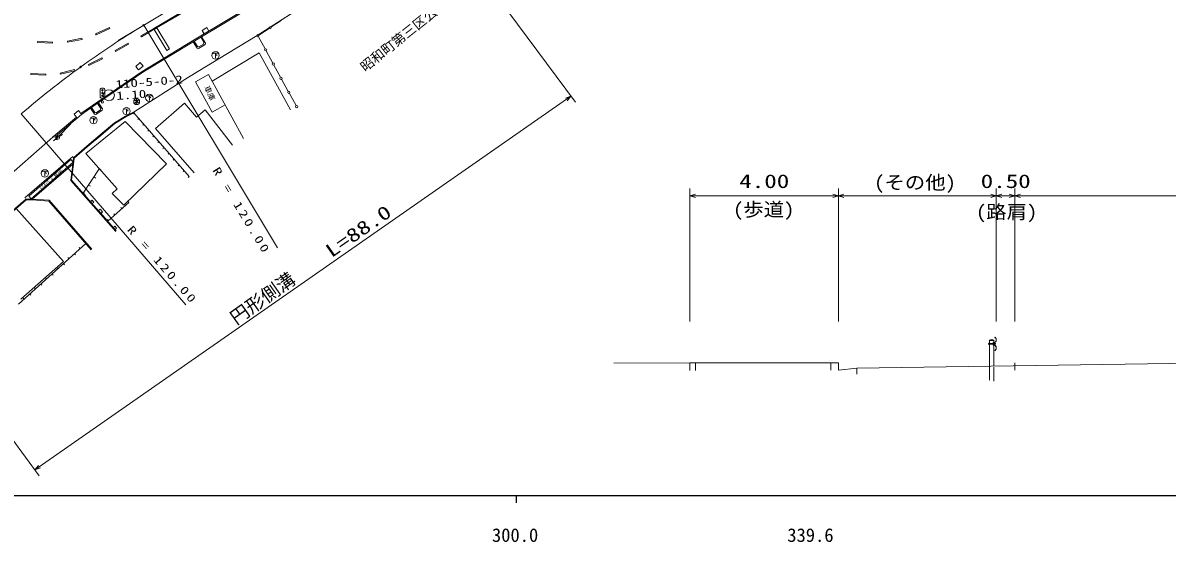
# Model space of a CAD drawing. Units: millimetres, scale not verified. Extents: x 40000 to 680000, y 20000 to 380000.
# Drawn here: x 301590 to 455613, y 198715 to 268624 of the extents above; entities that cross this region are included whole.
import ezdxf
from ezdxf.enums import TextEntityAlignment as Align

# ---------------------------------------------------------------- set-up
doc = ezdxf.new("R2010")
doc.units = ezdxf.units.MM
doc.header["$LTSCALE"] = 1000
for name, pattern in [('USER1', [2, 1.2, -0.8]), ('USER2', [3, 2.25, -0.75]), ('USER7', [3, 2.360656, -0.295082, 0.04918, -0.295082]), ('USER8', [2.5, 1.875, -0.625])]:
    doc.linetypes.add(name, pattern=pattern)
for name, color, linetype, lineweight in [('M-TTL-BAND', 7, 'Continuous', 25), ('S-BGD', 1, 'Continuous', 13), ('S-BGD-CRST', 4, 'Continuous', 13), ('S-BGD-HTXT', 6, 'Continuous', 13), ('S-BMK', 2, 'Continuous', 13), ('S-BMK-SRVR', 3, 'Continuous', 13)]:
    doc.layers.add(name, color=color, linetype=linetype, lineweight=lineweight)
doc.styles.add('ＭＳ ゴシック', font='')
doc.styles.get('ＭＳ ゴシック').set_extended_font_data('MS Gothic')

# ---------------------------------------------------------------- blocks, each defined once
blk = doc.blocks.new('BUHIN2')
at = {"layer": 'S-BGD'}
blk.add_line((0, 0), (-83, 182), dxfattribs=at)
blk = doc.blocks.new('BUHIN4')
at = {"layer": 'S-BGD'}
blk.add_line((-297, -153), (-81, -58), dxfattribs=at)
for points in [[(-57, -204), (-94, 20), (-114, 82), (-167, 174), (-217, 240)], [(-87, -310), (75, 266), (93, 279), (114, 286), (185, 251)], [(193, -216), (-42, -150), (11, -80), (59, -27), (120, 20), (197, 59), (297, 95)]]:
    blk.add_lwpolyline(points, dxfattribs=at)
blk.add_circle((0, 0), 398, dxfattribs=at)
blk = doc.blocks.new('BUHIN7')
at = {"layer": 'S-BGD'}
for p, q in [((-51, -180), (-207, 58)), ((-77, -274), (99, 351)), ((216, -357), (-371, -192))]:
    blk.add_line(p, q, dxfattribs=at)
blk.add_circle((0, 0), 498, dxfattribs=at)
blk = doc.blocks.new('BUHIN41')
at = {"layer": 'S-BGD'}
blk.add_line((12, -97), (-8, 67), dxfattribs=at)
blk.add_lwpolyline([(-173, 77), (-149, -117), (154, -79), (129, 114)], dxfattribs=at)
blk.add_circle((0, 0), 249, dxfattribs=at)
blk = doc.blocks.new('BUHIN101')
at = {"layer": 'S-BGD'}
blk.add_circle((0, 0), 149, dxfattribs=at)
blk = doc.blocks.new('BUHIN105')
at = {"layer": 'S-BGD'}
blk.add_circle((0, 0), 149, dxfattribs=at)
blk = doc.blocks.new('BUHIN156')
at = {"layer": 'S-BGD'}
for radius in [100, 87.5, 75, 62.5, 50, 37.5, 25, 12.5]:
    blk.add_circle((0, 0), radius, dxfattribs=at)
blk = doc.blocks.new('BUHIN206')
at = {"layer": 'S-BGD'}
blk.add_line((0, 0), (79, -184), dxfattribs=at)
blk = doc.blocks.new('BUHIN207')
at = {"layer": 'S-BGD'}
blk.add_line((0, 0), (-183, -80), dxfattribs=at)
blk = doc.blocks.new('BUHIN208')
at = {"layer": 'S-BGD'}
blk.add_line((0, 0), (-183, -81), dxfattribs=at)
blk = doc.blocks.new('BUHIN209')
at = {"layer": 'S-BGD'}
blk.add_line((0, 0), (183, 80), dxfattribs=at)
blk = doc.blocks.new('BUHIN211')
at = {"layer": 'S-BGD'}
blk.add_line((0, 0), (-190, 232), dxfattribs=at)
blk = doc.blocks.new('BUHIN215')
at = {"layer": 'S-BGD'}
for radius in [746, 22.5]:
    blk.add_circle((0, 0), radius, dxfattribs=at)
blk = doc.blocks.new('BUHIN219')
at = {"layer": 'S-BGD-CRST'}
blk.add_lwpolyline([(-650, 432), (0, 0), (-780, 22)], dxfattribs=at)
blk = doc.blocks.new('BUHIN220')
at = {"layer": 'S-BGD-CRST'}
blk.add_lwpolyline([(650, -432), (0, 0), (780, -22)], dxfattribs=at)

msp = doc.modelspace()

# ---------------------------------------------------------------- linework, layer by layer
at = {"layer": 'M-TTL-BAND'}
for p, q in [((40000, 205000), (579000, 205000)), ((368000, 205000), (368000, 204000))]:
    msp.add_line(p, q, dxfattribs=at)
at = {"layer": 'S-BGD'}
for p, q in [((319195, 267888), (346350, 283926)), ((319271, 267759), (346426, 283796)), ((324443, 266204), (355415, 284820)), ((355467, 284676), (324521, 266076)), ((343075, 273311), (333106, 266919)), ((317853, 268300), (335868, 238347)), ((336371, 268929), (334983, 268035)), ((307579, 266162), (309518, 266547)), ((309557, 266402), (309518, 266547)), ((311380, 267166), (313248, 267986)), ((311434, 267025), (311380, 267166)), ((311434, 267025), (313315, 267851)), ((313315, 267851), (313248, 267986)), ((317472, 266891), (319196, 267889)), ((317547, 266762), (317472, 266891)), ((317547, 266762), (319271, 267759)), ((319637, 267972), (319250, 267742)), ((320951, 264887), (319250, 267742)), ((321338, 265117), (319637, 267972)), ((333106, 266919), (323893, 261295)), ((325526, 266680), (325954, 265968)), ((325655, 266757), (326162, 265914)), ((326365, 267983), (325731, 267617)), ((325731, 267617), (325999, 267152)), ((325999, 267152), (326633, 267517)), ((326633, 267517), (326365, 267983)), ((334187, 265120), (333288, 266766)), ((334730, 267873), (333342, 266979)), ((303580, 266153), (303560, 266004)), ((303560, 266004), (305565, 265897)), ((303580, 266153), (305565, 266047)), ((305565, 266047), (305565, 265897)), ((307579, 266162), (307598, 266013)), ((307598, 266013), (309557, 266402)), ((313996, 264895), (315754, 265887)), ((314069, 264764), (315828, 265756)), ((315754, 265887), (315828, 265756)), ((317638, 262092), (324443, 266204)), ((317719, 261966), (324521, 266076)), ((321338, 265117), (320951, 264887)), ((324507, 266104), (324561, 266009)), ((324507, 266104), (324561, 266009)), ((324521, 266076), (325028, 265232)), ((324649, 266153), (325077, 265441)), ((325213, 265168), (325028, 265232)), ((325283, 265390), (325077, 265441)), ((325085, 265091), (325105, 265104)), ((326110, 265708), (325213, 265168)), ((325903, 265762), (325283, 265390)), ((325954, 265968), (325903, 265762)), ((326162, 265914), (326110, 265708)), ((310406, 263004), (312237, 263897)), ((310471, 262869), (312303, 263762)), ((312237, 263897), (312303, 263762)), ((314069, 264764), (313996, 264895)), ((333407, 264594), (327059, 260778)), ((333407, 264594), (337608, 256905)), ((335230, 263212), (334331, 264857)), ((306627, 261857), (308559, 262326)), ((306627, 261857), (306662, 261711)), ((306662, 261711), (308594, 262181)), ((308559, 262326), (308594, 262181)), ((310406, 263004), (310471, 262869)), ((311693, 258015), (317638, 262092)), ((311777, 257891), (317719, 261966)), ((316774, 262763), (317392, 263275)), ((317169, 262286), (316774, 262763)), ((317788, 262798), (317169, 262286)), ((317392, 263275), (317788, 262798)), ((336273, 261303), (335374, 262949)), ((302674, 261806), (302668, 261656)), ((302668, 261656), (304688, 261570)), ((302674, 261806), (304695, 261720)), ((304695, 261720), (304688, 261570)), ((316552, 256654), (323893, 261295)), ((326578, 261659), (324825, 260701)), ((324825, 260701), (327055, 256621)), ((326578, 261659), (331278, 253057)), ((337316, 259395), (336417, 261040)), ((338358, 257486), (337459, 259131)), ((309388, 256419), (311693, 258015)), ((309480, 256301), (311777, 257891)), ((310820, 257228), (311265, 256559)), ((312084, 257105), (311629, 257788)), ((312292, 257063), (311752, 257874)), ((312300, 258134), (312300, 258509)), ((323332, 257796), (319457, 254406)), ((323332, 257796), (324978, 255914)), ((328808, 257579), (327055, 256621)), ((301358, 256363), (323515, 230657)), ((307718, 255014), (308813, 255929)), ((307814, 254899), (308908, 255813)), ((309059, 256808), (308481, 256327)), ((308481, 256327), (308913, 255808)), ((308913, 255808), (309490, 256289)), ((309490, 256289), (309059, 256808)), ((310694, 257147), (311223, 256351)), ((311431, 256310), (311223, 256351)), ((311473, 256518), (311265, 256559)), ((311431, 256310), (312250, 256855)), ((311473, 256518), (312042, 256897)), ((312084, 257105), (312042, 256897)), ((312292, 257063), (312250, 256855)), ((315400, 256051), (313900, 255164)), ((315448, 255963), (313959, 255083)), ((316552, 256654), (315400, 256051)), ((316599, 256566), (315448, 255963)), ((316533, 256531), (323990, 247950)), ((316599, 256566), (316552, 256654)), ((324978, 255914), (326107, 256902)), ((326107, 256902), (329788, 252151)), ((306041, 253582), (307718, 255014)), ((306190, 253512), (307814, 254899)), ((310067, 251029), (315367, 255361)), ((313900, 255164), (312002, 253546)), ((313959, 255083), (312067, 253470)), ((320913, 249647), (315367, 255361)), ((319457, 254406), (324664, 248453)), ((299294, 247685), (306041, 253582)), ((306027, 253226), (305531, 253285)), ((306080, 253040), (305689, 252729)), ((306038, 252933), (306041, 253582)), ((306188, 252932), (306038, 252933)), ((306188, 252932), (306190, 253512)), ((306489, 253325), (306917, 253584)), ((312002, 253546), (310199, 252011)), ((312067, 253470), (310265, 251935)), ((310199, 252011), (308412, 250467)), ((310265, 251935), (308506, 250416)), ((301844, 245069), (308304, 250631)), ((308031, 250236), (302395, 245304)), ((302724, 244928), (308360, 249859)), ((308293, 249602), (302860, 244885)), ((308360, 249859), (308031, 250236)), ((308037, 247398), (308293, 249602)), ((308141, 247430), (308392, 249590)), ((308412, 250467), (308293, 249602)), ((308304, 250631), (308412, 250467)), ((308506, 250416), (308392, 249588)), ((310067, 251029), (314279, 246287)), ((315168, 244071), (320913, 249647)), ((309700, 245685), (311854, 248986)), ((314086, 240557), (308037, 247398)), ((314166, 240617), (308141, 247430)), ((302860, 244885), (301929, 244917)), ((301929, 244917), (301942, 244817)), ((302395, 245304), (302724, 244928)), ((310703, 244549), (309700, 245685)), ((314279, 246287), (313627, 245659)), ((313627, 245659), (315168, 244071)), ((301940, 244831), (294972, 238834)), ((302006, 244756), (295037, 238758)), ((300704, 243644), (307050, 236477)), ((302857, 244785), (301942, 244817)), ((301953, 244817), (302006, 244756)), ((302854, 244785), (305071, 244642)), ((302860, 244885), (305119, 244739)), ((305071, 244642), (310776, 238086)), ((305119, 244739), (310856, 238146)), ((310703, 244549), (310912, 244734)), ((310703, 244549), (310927, 244296)), ((310912, 244734), (311135, 244481)), ((310927, 244296), (311135, 244481)), ((311761, 243354), (311976, 243544)), ((311976, 243544), (312307, 243170)), ((315870, 244420), (313017, 241948)), ((312094, 242982), (311763, 243356)), ((312092, 242979), (312307, 243170)), ((312094, 242982), (313758, 241079)), ((313758, 241079), (313956, 241254)), ((313956, 241254), (314206, 240970)), ((314008, 240795), (314206, 240970)), ((310059, 238910), (301007, 230739)), ((307050, 236477), (301330, 231412))]:
    msp.add_line(p, q, dxfattribs=at)
at = {"layer": 'S-BGD', "linetype": 'USER2'}
msp.add_line((307987, 254998), (306276, 253196), dxfattribs=at)
at = {"layer": 'S-BGD'}
msp.add_lwpolyline([(312175, 258509), (312069, 258549), (312014, 258609), (311974, 258709), (311973, 259634), (311998, 259719), (312063, 259799), (312173, 259834), (312423, 259834), (312533, 259799), (312593, 259725), (312623, 259635), (312624, 258710), (312594, 258615), (312539, 258554), (312425, 258509)], close=True, dxfattribs=at)
for centre, radius in [((312298, 259559), 100), ((312299, 259174), 100), ((312299, 258809), 100), ((312300, 257984), 150)]:
    msp.add_circle(centre, radius, dxfattribs=at)
at = {"layer": 'S-BGD-CRST'}
for p, q in [((391362, 228418), (391362, 246340)), ((391362, 245340), (411362, 245340)), ((411362, 246340), (411362, 228418)), ((411362, 245340), (432612, 245340)), ((432612, 246340), (432612, 228418)), ((432612, 245340), (435112, 245340)), ((435112, 246340), (435112, 228418)), ((435112, 245340), (497612, 245340)), ((431597, 225353), (431597, 225453)), ((431697, 225489), (431617, 225489)), ((431617, 225316), (431617, 225489)), ((431697, 225316), (431617, 225316)), ((431697, 225503), (431697, 225303)), ((431713, 225303), (431697, 225303)), ((431713, 225903), (431713, 222403)), ((432285, 225903), (431713, 225903)), ((431713, 225878), (432285, 225878)), ((432187, 225228), (432187, 225578)), ((432357, 225578), (432187, 225578)), ((432357, 225228), (432187, 225228)), ((432285, 225903), (432285, 225578)), ((432285, 222403), (432285, 225228)), ((432592, 225783), (432357, 225548)), ((432357, 225578), (432357, 225228)), ((432357, 225258), (432592, 225023)), ((432615, 225773), (432380, 225538)), ((432380, 225538), (432380, 225268)), ((432380, 225489), (432445, 225489)), ((432445, 225316), (432380, 225316)), ((432380, 225268), (432615, 225033)), ((432432, 226278), (432449, 226294)), ((432432, 226278), (432592, 226118)), ((432445, 225489), (432445, 225316)), ((432449, 226294), (432615, 226128)), ((432592, 226118), (432592, 225783)), ((432592, 225023), (432592, 224688)), ((432615, 226128), (432615, 225773)), ((432615, 225033), (432615, 224678)), ((432592, 224688), (432432, 224528)), ((432432, 224528), (432449, 224512)), ((432615, 224678), (432449, 224512)), ((391362, 222865), (381120, 222799)), ((391362, 222865), (411362, 222865)), ((391362, 222865), (391362, 221824)), ((392112, 221824), (392112, 222865)), ((410362, 221865), (410362, 222865)), ((411362, 222865), (411362, 221865)), ((411362, 221865), (413862, 222115)), ((413862, 222115), (465112, 222915)), ((413862, 222115), (413862, 221337)), ((435112, 221865), (435112, 222865))]:
    msp.add_line(p, q, dxfattribs=at)
at = {"layer": 'S-BGD-CRST', "linetype": 'USER7'}
msp.add_line((431546, 225403), (432561, 225403), dxfattribs=at)
at = {"layer": 'S-BGD-CRST', "linetype": 'USER1'}
for p, q in [((432380, 225453), (431597, 225453)), ((432380, 225353), (431597, 225353)), ((431713, 225503), (431697, 225503))]:
    msp.add_line(p, q, dxfattribs=at)
at = {"layer": 'S-BGD-CRST', "linetype": 'USER8'}
for p, q in [((431713, 222403), (431713, 220403)), ((432285, 220403), (432285, 222403))]:
    msp.add_line(p, q, dxfattribs=at)
at = {"layer": 'S-BGD-CRST'}
msp.add_arc((431999, 225493), 500, 55.14511, 124.85489, dxfattribs=at)
at = {"layer": 'S-BGD-HTXT'}
for p, q in [((375956, 257941), (363984, 274136)), ((303208, 208449), (375362, 258745)), ((291830, 223840), (303803, 207645))]:
    msp.add_line(p, q, dxfattribs=at)
for points in [[(374623, 258493), (375362, 258745), (374869, 258140)], [(303947, 208701), (303208, 208449), (303701, 209053)]]:
    msp.add_lwpolyline(points, dxfattribs=at)
at = {"layer": 'S-BMK'}
msp.add_line((314431, 266242), (338898, 280957), dxfattribs=at)
for start, end in [(121.02441, 125.89111), (125.89111, 130.75781)]:
    msp.add_arc((379702, 165467), 120000, start, end, dxfattribs=at)

# ---------------------------------------------------------------- block references
for name, p, rotation in [('BUHIN156', (317853, 268300), 197.55165), ('BUHIN101', (334857, 267954), 197.55165), ('BUHIN101', (333216, 266897), 197.55165), ('BUHIN105', (333216, 266897), 197.55165), ('BUHIN105', (334259, 264989), 197.55165), ('BUHIN7', (327526, 264245), 197.55165), ('BUHIN156', (309352, 262682), 197.55165), ('BUHIN105', (335302, 263080), 197.55165), ('BUHIN105', (336345, 261172), 197.55165), ('BUHIN215', (313161, 258885), 197.55165), ('BUHIN7', (318610, 258529), 197.55165), ('BUHIN105', (337388, 259263), 197.55165), ('BUHIN7', (315531, 256742), 197.55165), ('BUHIN4', (316911, 258015), 197.55165), ('BUHIN105', (338430, 257355), 197.55165), ('BUHIN7', (311097, 255520), 197.55165), ('BUHIN209', (316533, 256531), 197.55165), ('BUHIN209', (317211, 255751), 197.55165), ('BUHIN209', (317889, 254971), 197.55165), ('BUHIN209', (318567, 254191), 197.55165), ('BUHIN41', (306276, 253196), 197.55165), ('BUHIN209', (319245, 253411), 197.55165), ('BUHIN209', (319922, 252631), 197.55165), ('BUHIN209', (320600, 251851), 197.55165), ('BUHIN209', (321278, 251071), 197.55165), ('BUHIN209', (321956, 250291), 197.55165), ('BUHIN7', (304542, 248359), 197.55165), ('BUHIN211', (311854, 248986), 197.55165), ('BUHIN209', (322634, 249510), 197.55165), ('BUHIN209', (323312, 248730), 197.55165), ('BUHIN211', (310418, 246785), 197.55165), ('BUHIN211', (311136, 247885), 197.55165), ('BUHIN209', (323990, 247950), 197.55165), ('BUHIN208', (309700, 245685), 197.55165), ('BUHIN211', (309700, 245685), 197.55165), ('BUHIN219', (391362, 245340), 197.55165), ('BUHIN220', (411362, 245340), 197.55165), ('BUHIN219', (411362, 245340), 197.55165), ('BUHIN220', (432612, 245340), 197.55165), ('BUHIN219', (432612, 245340), 197.55165), ('BUHIN220', (435112, 245340), 197.55165), ('BUHIN219', (435112, 245340), 197.55165), ('BUHIN208', (310703, 244549), 197.55165), ('BUHIN206', (314919, 243596), 197.55165), ('BUHIN206', (315870, 244420), 197.55165), ('BUHIN207', (312094, 242982), 197.55165), ('BUHIN206', (313017, 241948), 197.55165), ('BUHIN207', (312926, 242030), 197.55165), ('BUHIN206', (313968, 242772), 197.55165), ('BUHIN207', (313758, 241079), 197.55165), ('BUHIN2', (310059, 238910), 197.55165), ('BUHIN2', (308551, 237548), 197.55165), ('BUHIN2', (309305, 238229), 17.55165), ('BUHIN2', (306288, 235505), 17.55165), ('BUHIN2', (307042, 236186), 197.55165), ('BUHIN2', (307796, 236867), 17.55165), ('BUHIN2', (304779, 234144), 17.55165), ('BUHIN2', (305533, 234824), 197.55165), ('BUHIN2', (303270, 232782), 17.55165), ('BUHIN2', (304025, 233463), 197.55165), ('BUHIN2', (301762, 231420), 17.55165), ('BUHIN2', (302516, 232101), 197.55165)]:
    msp.add_blockref(name, p, dxfattribs=dict(rotation=rotation))

# ---------------------------------------------------------------- texts
at = {"layer": 'M-TTL-BAND', "style": 'ＭＳ ゴシック'}
for s, p in [('300.0', (367844, 198195)), ('339.6', (407600, 198195))]:
    msp.add_text(s, height=1833, dxfattribs=at).set_placement(p, align=Align.BOTTOM_CENTER)
at = {"layer": 'S-BGD', "style": 'ＭＳ ゴシック'}
for s, height, rotation, p in [('昭和町第三区公園', 1320, 38.6, (347904, 261659)), ('車庫', 733.1, 295, (325767, 259838))]:
    msp.add_text(s, height=height, rotation=rotation, dxfattribs=at).set_placement(p, align=Align.BOTTOM_LEFT)
at = {"layer": 'S-BGD', "style": 'ＭＳ ゴシック', "width": 1.25}
msp.add_text('側溝 ｸﾞﾚｰﾁﾝｸﾞ', height=366.6, rotation=221.1, dxfattribs=at).set_placement((306611, 249026), align=Align.BOTTOM_LEFT)
at = {"layer": 'S-BGD', "char_height": 1100, "attachment_point": 7, "style": 'ＭＳ ゴシック'}
for insert, rotation in [((327062, 248777), 301.3), ((315535, 240711), 311.1)]:
    msp.add_mtext('\\T1.33;\\W1.35;R\\~=\\~120.00', dxfattribs=dict(at, insert=insert, rotation=rotation))
at = {"layer": 'S-BGD-CRST', "style": 'ＭＳ ゴシック'}
for s, width, p in [('4.00', 1.35, (398018, 245840)), ('(その他)', 1.1, (416179, 245672)), ('0.50', 1.35, (430518, 245840)), ('(歩道)', 1.1, (397186, 242039)), ('(路肩)', 1.1, (429887, 241708))]:
    msp.add_text(s, height=1833, dxfattribs=dict(at, width=width)).set_placement(p, align=Align.BOTTOM_LEFT)
at = {"layer": 'S-BGD-HTXT', "style": 'ＭＳ ゴシック', "width": 1.35}
msp.add_text('L=88.0', height=1833, rotation=35, dxfattribs=at).set_placement((343448, 236487), align=Align.BOTTOM_LEFT)
at = {"layer": 'S-BGD-HTXT', "style": 'ＭＳ ゴシック'}
msp.add_text('円形側溝', height=1833, rotation=35.2, dxfattribs=at).set_placement((330610, 227473), align=Align.BOTTOM_LEFT)
at = {"layer": 'S-BMK-SRVR', "style": 'ＭＳ ゴシック', "width": 1.35}
for s, p in [('110-5-0-2', (314121, 259458)), ('1.10', (314228, 257910))]:
    msp.add_text(s, height=1100, rotation=4.4, dxfattribs=at).set_placement(p, align=Align.BOTTOM_LEFT)

doc.saveas('drawing.dxf')
